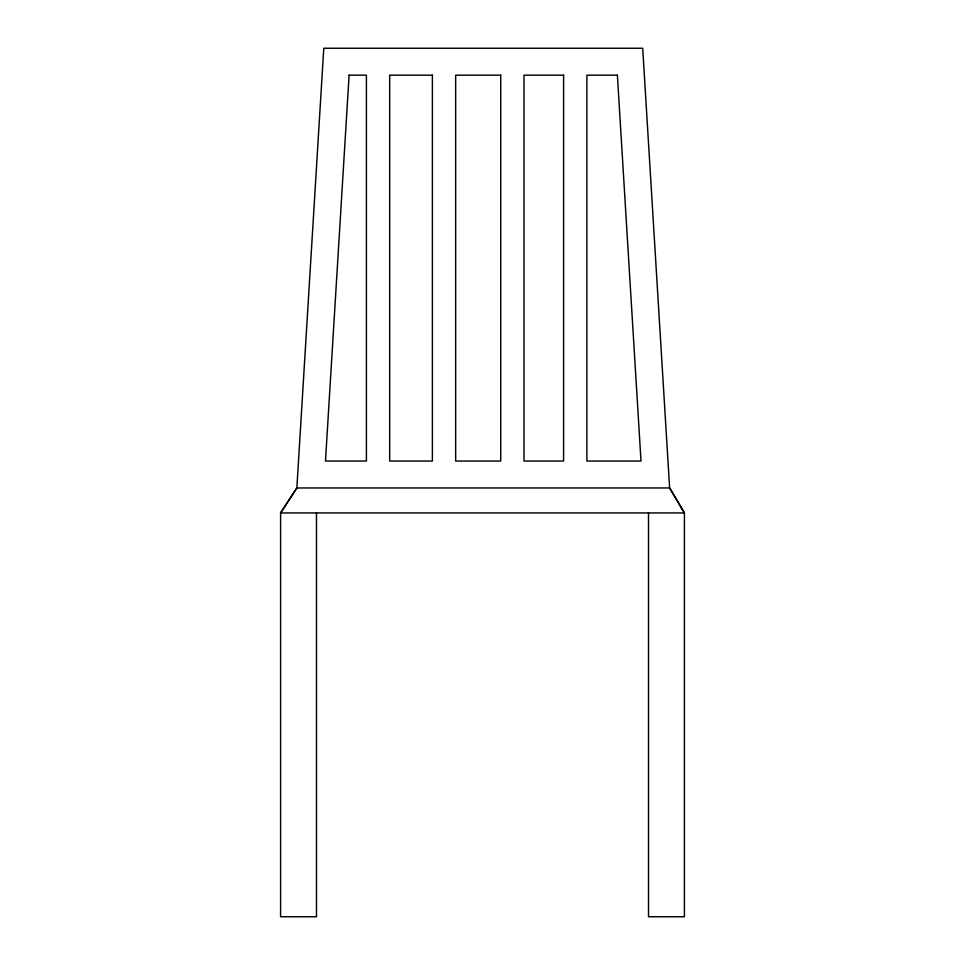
<?xml version="1.0" encoding="UTF-8"?>
<svg xmlns="http://www.w3.org/2000/svg" width="965" height="965" viewBox="0 0 965 965"><rect width="100%" height="100%" fill="white"/><g stroke="black" fill="none" stroke-linecap="round" stroke-linejoin="round"><path stroke-width="1.45" d="M648.516 512.934L648.516 916.75L684.414 916.75L684.414 512.934L669.626 487.964L642.702 48.25L323.77 48.25L296.846 488.001L280.586 512.934L280.586 916.75L316.484 916.75L316.484 512.934M349.101 75.174L325.47 461.041L366.411 461.041L366.411 75.174L349.101 75.174M296.846 487.964L280.586 512.934L684.414 512.934L669.626 487.964L296.846 487.964M432.38 75.174L389.679 75.174L389.679 461.041L432.38 461.041L432.38 75.174M500.726 75.174L455.661 75.174L455.661 461.041L500.726 461.041L500.726 75.174M563.596 75.174L523.995 75.174L523.995 461.041L563.596 461.041L563.596 75.174M617.383 75.174L586.877 75.174L586.877 461.041L641.001 461.041L617.383 75.174"/></g></svg>
